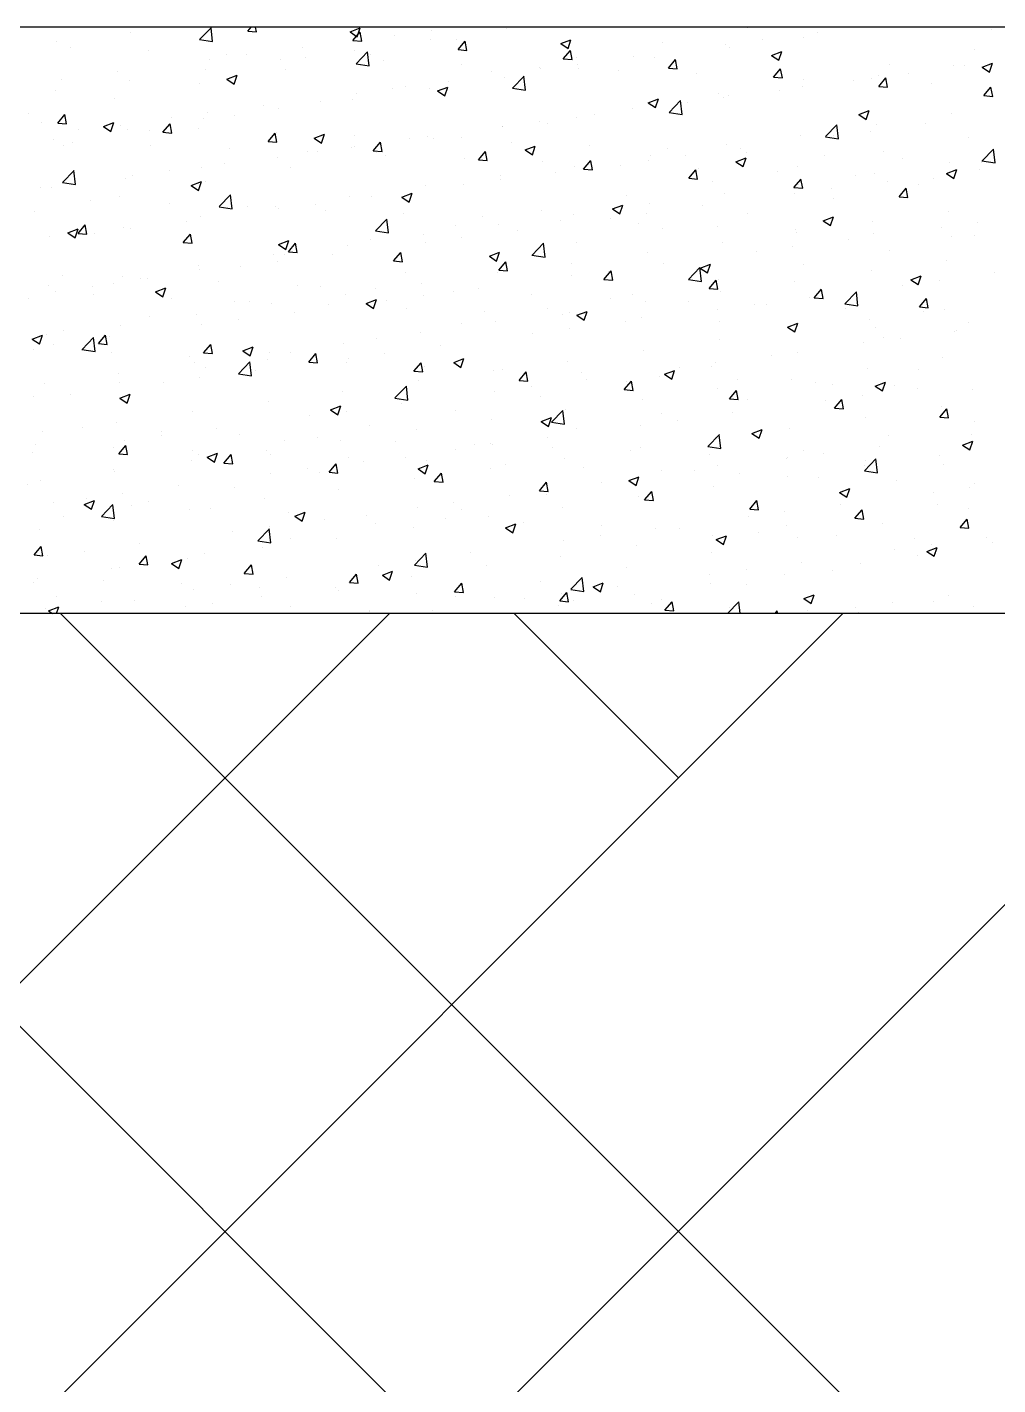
# Model space of a CAD drawing. Header units: millimetres. Extents: x 331487 to 517269, y 198509 to 399936.
# Drawn here: x 397747 to 398409, y 399010 to 399936 of the extents above; entities that cross this region are included whole.
import ezdxf

# ---------------------------------------------------------------- set-up
doc = ezdxf.new("R2010")
doc.units = ezdxf.units.MM
doc.header["$MEASUREMENT"] = 0
doc.linetypes.add('DASHED', pattern=[0.75, 0.5, -0.25])
doc.layers.add('9th_Sunk', color=251, linetype='DASHED', lineweight=5)
doc.layers.add('COLUMN', color=6, linetype='Continuous')

msp = doc.modelspace()

# ---------------------------------------------------------------- linework, layer by layer
at = {"layer": '9th_Sunk', "linetype": 'Continuous'}
for p, q in [((396335.06, 397258.83), (398612.71, 399536.48)), ((396799.1, 398032.23), (398303.35, 399536.48)), ((397263.14, 398805.62), (397993.99, 399536.48)), ((399119.3, 397877.55), (397460.37, 399536.48)), ((398655.26, 398650.95), (397769.73, 399536.48)), ((398191.22, 399424.34), (398079.08, 399536.48))]:
    msp.add_line(p, q, dxfattribs=at)
at = {"layer": 'COLUMN'}
for p, q in [((420345.71, 399936.48), (392220.13, 399936.48)), ((420350.13, 399536.48), (392620.13, 399536.48))]:
    msp.add_line(p, q, dxfattribs=at)
at = {"layer": 'COLUMN', "color": 2, "linetype": 'Continuous'}
for p, q in [((397817.77, 399933.04), (397817.77, 399933.04)), ((397864.6, 399927.99), (397872.39, 399936.11)), ((397873.46, 399926.58), (397872.36, 399936.08)), ((397897.43, 399933.71), (397899.75, 399936.48)), ((397897.43, 399933.71), (397903.41, 399933.19)), ((397903.4, 399933.18), (397902.8, 399936.48)), ((397967.15, 399933.23), (397974.16, 399935.91)), ((397967.16, 399933.23), (397972.13, 399929.87)), ((397969.16, 399927.43), (397973.98, 399933.18)), ((397972.13, 399929.87), (397974.15, 399935.91)), ((397975.13, 399926.9), (397973.97, 399933.17)), ((397997.6, 399930.8), (397997.6, 399930.8)), ((398022.63, 399934.1), (398022.63, 399934.1)), ((398073.63, 399935.23), (398073.63, 399935.23)), ((398238.59, 399936.01), (398238.59, 399936.01)), ((398286.32, 399932.83), (398286.32, 399932.83)), ((398404.6, 399935.21), (398404.6, 399935.21)), ((397767.26, 399926.64), (397767.26, 399926.64)), ((397776.42, 399922.62), (397776.42, 399922.62)), ((397864.57, 399927.96), (397873.46, 399926.58)), ((397934.44, 399922.49), (397934.44, 399922.49)), ((397969.16, 399927.43), (397975.13, 399926.91)), ((397970.35, 399920.69), (397970.35, 399920.69)), ((398022.29, 399928.19), (398022.29, 399928.19)), ((398039.68, 399927.94), (398039.68, 399927.94)), ((398040.88, 399921.16), (398045.7, 399926.9)), ((398040.88, 399921.16), (398046.86, 399920.63)), ((398046.86, 399920.63), (398045.7, 399926.9)), ((398110.87, 399925.22), (398117.87, 399927.91)), ((398110.87, 399925.22), (398115.84, 399921.86)), ((398112.61, 399914.88), (398117.43, 399920.63)), ((398115.84, 399921.86), (398117.87, 399927.9)), ((398118.58, 399914.35), (398117.43, 399920.62)), ((398180.27, 399926), (398180.27, 399926)), ((398223.42, 399924.55), (398223.42, 399924.55)), ((398226.21, 399922.88), (398226.21, 399922.88)), ((398248.45, 399927.85), (398248.45, 399927.85)), ((398276.72, 399929.28), (398276.72, 399929.28)), ((398393.42, 399921.04), (398393.42, 399921.04)), ((397829.8, 399920.37), (397829.8, 399920.37)), ((397871.54, 399914.2), (397871.54, 399914.2)), ((397883.18, 399918.11), (397883.18, 399918.11)), ((397896.57, 399917.5), (397896.57, 399917.5)), ((397919.84, 399914.29), (397919.84, 399914.29)), ((397936.56, 399915.85), (397936.56, 399915.85)), ((397971.29, 399911.41), (397980.19, 399910.03)), ((397971.32, 399911.44), (397979.11, 399919.56)), ((397980.19, 399910.03), (397979.08, 399919.53)), ((397981.36, 399917.93), (397981.36, 399917.93)), ((397989.95, 399913.6), (397989.95, 399913.6)), ((398043.33, 399911.34), (398043.33, 399911.34)), ((398112.61, 399914.88), (398118.58, 399914.36)), ((398121.96, 399915.99), (398121.96, 399915.99)), ((398122.39, 399911.25), (398122.39, 399911.25)), ((398160.26, 399916.24), (398160.26, 399916.24)), ((398174.87, 399915.84), (398174.87, 399915.84)), ((398184.33, 399908.61), (398189.15, 399914.35)), ((398190.31, 399908.08), (398189.15, 399914.35)), ((398254.58, 399917.21), (398261.58, 399919.9)), ((398254.58, 399917.21), (398259.56, 399913.85)), ((398259.55, 399913.85), (398261.58, 399919.9)), ((398398.29, 399909.2), (398405.3, 399911.89)), ((398403.26, 399905.84), (398405.29, 399911.89)), ((397808.38, 399905.89), (397808.38, 399905.89)), ((397868.5, 399907.25), (397868.5, 399907.25)), ((397883.13, 399900.97), (397890.13, 399903.66)), ((397888.1, 399897.62), (397890.13, 399903.66)), ((397923.04, 399907.92), (397923.04, 399907.92)), ((398063.64, 399905.98), (398063.64, 399905.98)), ((398078.05, 399894.89), (398085.84, 399903.01)), ((398086.91, 399893.48), (398085.81, 399902.97)), ((398096.71, 399909.09), (398096.71, 399909.09)), ((398097.35, 399907.96), (398097.35, 399907.96)), ((398122.93, 399908.34), (398122.93, 399908.34)), ((398150.09, 399906.83), (398150.09, 399906.83)), ((398184.33, 399908.61), (398190.31, 399908.08)), ((398203.47, 399904.58), (398203.47, 399904.58)), ((398256.06, 399902.33), (398260.88, 399908.08)), ((398256.06, 399902.33), (398262.04, 399901.81)), ((398256.86, 399902.32), (398256.86, 399902.32)), ((398262.03, 399901.8), (398260.88, 399908.07)), ((398327.44, 399903.49), (398327.44, 399903.49)), ((398335.1, 399911.03), (398335.1, 399911.03)), ((398348.2, 399905), (398348.2, 399905)), ((398378.79, 399910.53), (398378.79, 399910.53)), ((398386.08, 399909.99), (398386.08, 399909.99)), ((398398.29, 399909.2), (398403.27, 399905.85)), ((397766.05, 399893.35), (397766.05, 399893.35)), ((397770.51, 399900.9), (397770.51, 399900.9)), ((397816.56, 399899.75), (397816.56, 399899.75)), ((397864.72, 399897.91), (397864.72, 399897.91)), ((397883.13, 399900.97), (397888.11, 399897.62)), ((397996.32, 399894.66), (397996.32, 399894.66)), ((398005.32, 399895.97), (398005.32, 399895.97)), ((398021.07, 399894.9), (398021.07, 399894.9)), ((398026.85, 399892.96), (398033.85, 399895.65)), ((398026.85, 399892.96), (398031.82, 399889.61)), ((398031.82, 399889.61), (398033.84, 399895.65)), ((398034.2, 399899.64), (398034.2, 399899.64)), ((398072.42, 399901.94), (398072.42, 399901.94)), ((398078.02, 399894.85), (398086.91, 399893.48)), ((398260.02, 399893.39), (398260.02, 399893.39)), ((398275.5, 399895.99), (398275.5, 399895.99)), ((398276.78, 399901.02), (398276.78, 399901.02)), ((398310.24, 399900.07), (398310.24, 399900.07)), ((398323.17, 399901.71), (398323.17, 399901.71)), ((398327.79, 399896.06), (398332.61, 399901.8)), ((398327.79, 399896.06), (398333.76, 399895.53)), ((398333.76, 399895.53), (398332.6, 399901.8)), ((398363.62, 399897.81), (398363.62, 399897.81)), ((398399.51, 399889.78), (398404.33, 399895.53)), ((398405.49, 399889.25), (398404.33, 399895.52)), ((397806.4, 399887.9), (397806.4, 399887.9)), ((397947, 399885.96), (397947, 399885.96)), ((397969.13, 399887.4), (397969.13, 399887.4)), ((397971.29, 399891.36), (397971.29, 399891.36)), ((398170.56, 399884.96), (398177.56, 399887.64)), ((398170.56, 399884.96), (398175.53, 399881.6)), ((398175.53, 399881.6), (398177.56, 399887.64)), ((398184.77, 399878.34), (398192.56, 399886.45)), ((398193.63, 399876.92), (398192.53, 399886.42)), ((398197.11, 399885.11), (398197.11, 399885.11)), ((398218.47, 399891.01), (398218.47, 399891.01)), ((398222.14, 399888.41), (398222.14, 399888.41)), ((398224.99, 399889.59), (398224.99, 399889.59)), ((398399.51, 399889.78), (398405.49, 399889.26)), ((397748.08, 399877.89), (397748.08, 399877.89)), ((397767.85, 399871.04), (397772.67, 399876.78)), ((397773.83, 399870.51), (397772.67, 399876.78)), ((397845.23, 399874.76), (397845.23, 399874.76)), ((397870.26, 399878.06), (397870.26, 399878.06)), ((397888.68, 399875.95), (397888.68, 399875.95)), ((397908.14, 399883.05), (397908.14, 399883.05)), ((397918.62, 399881), (397918.62, 399881)), ((398121.71, 399875.05), (398121.71, 399875.05)), ((398133.95, 399876.8), (398133.95, 399876.8)), ((398160.15, 399881), (398160.15, 399881)), ((398173.65, 399882.55), (398173.65, 399882.55)), ((398184.74, 399878.3), (398193.63, 399876.92)), ((398314.27, 399876.95), (398321.27, 399879.64)), ((398314.27, 399876.95), (398319.25, 399873.59)), ((398319.24, 399873.59), (398321.27, 399879.63)), ((398377.57, 399877.24), (398377.57, 399877.24)), ((397756.94, 399871.52), (397756.94, 399871.52)), ((397767.85, 399871.04), (397773.83, 399870.52)), ((397782.07, 399866.45), (397782.07, 399866.45)), ((397799.11, 399868.72), (397806.11, 399871.41)), ((397799.11, 399868.72), (397804.08, 399865.37)), ((397804.08, 399865.36), (397806.11, 399871.41)), ((397810.33, 399869.27), (397810.33, 399869.27)), ((397815.34, 399866.46), (397815.34, 399866.46)), ((397830.36, 399865.94), (397830.36, 399865.94)), ((397839.58, 399864.76), (397844.4, 399870.51)), ((397845.55, 399864.24), (397844.4, 399870.5)), ((397863.71, 399867.01), (397863.71, 399867.01)), ((397867.28, 399873.96), (397867.28, 399873.96)), ((398071.05, 399868.51), (398071.05, 399868.51)), ((398071.2, 399868.65), (398071.2, 399868.65)), ((398096.08, 399871.81), (398096.08, 399871.81)), ((398101.83, 399870.99), (398101.83, 399870.99)), ((398291.5, 399861.78), (398299.29, 399869.9)), ((398300.36, 399860.37), (398299.25, 399869.87)), ((398321.9, 399865.56), (398321.9, 399865.56)), ((398326.23, 399870.2), (398326.23, 399870.2)), ((398359.77, 399870.55), (398359.77, 399870.55)), ((397764.83, 399860.06), (397764.83, 399860.06)), ((397772.04, 399855.93), (397772.04, 399855.93)), ((397778.03, 399858.09), (397778.03, 399858.09)), ((397831.41, 399855.83), (397831.41, 399855.83)), ((397839.58, 399864.76), (397845.56, 399864.24)), ((397911.3, 399858.49), (397916.13, 399864.23)), ((397911.3, 399858.49), (397917.28, 399857.97)), ((397917.28, 399857.96), (397916.12, 399864.23)), ((397917.09, 399864.75), (397917.09, 399864.75)), ((397942.82, 399860.71), (397949.83, 399863.4)), ((397942.82, 399860.71), (397947.8, 399857.36)), ((397947.79, 399857.36), (397949.82, 399863.4)), ((397970.47, 399862.5), (397970.47, 399862.5)), ((397983.03, 399852.21), (397987.85, 399857.96)), ((397989.01, 399851.69), (397987.85, 399857.95)), ((398007.89, 399860.2), (398007.89, 399860.2)), ((398019.86, 399861.61), (398019.86, 399861.61)), ((398023.85, 399860.24), (398023.85, 399860.24)), ((398043.51, 399860.98), (398043.51, 399860.98)), ((398077.24, 399857.99), (398077.24, 399857.99)), ((398130.62, 399855.73), (398130.62, 399855.73)), ((398223.78, 399856.3), (398223.78, 399856.3)), ((398274.29, 399862.7), (398274.29, 399862.7)), ((398291.47, 399861.75), (398300.36, 399860.37)), ((398296.86, 399862.27), (398296.86, 399862.27)), ((398389.29, 399861.37), (398389.29, 399861.37)), ((397884.79, 399853.58), (397884.79, 399853.58)), ((397917.41, 399847.71), (397917.41, 399847.71)), ((397938.17, 399851.32), (397938.17, 399851.32)), ((397944.98, 399851.92), (397944.98, 399851.92)), ((397967.92, 399854.11), (397967.92, 399854.11)), ((397970.02, 399855.21), (397970.02, 399855.21)), ((397983.03, 399852.21), (397989.01, 399851.69)), ((397985.19, 399850.97), (397985.19, 399850.97)), ((397991.56, 399849.07), (397991.56, 399849.07)), ((398044.94, 399846.81), (398044.94, 399846.81)), ((398054.76, 399845.94), (398059.58, 399851.68)), ((398060.73, 399845.41), (398059.58, 399851.68)), ((398086.54, 399852.7), (398093.54, 399855.39)), ((398086.54, 399852.7), (398091.51, 399849.35)), ((398091.51, 399849.35), (398093.53, 399855.39)), ((398172.43, 399849.26), (398172.43, 399849.26)), ((398184, 399853.48), (398184, 399853.48)), ((398195.84, 399848.97), (398195.84, 399848.97)), ((398230.25, 399844.69), (398237.25, 399847.38)), ((398233.71, 399853.95), (398233.71, 399853.95)), ((398235.22, 399841.34), (398237.25, 399847.38)), ((398237.38, 399851.22), (398237.38, 399851.22)), ((398290.77, 399848.97), (398290.77, 399848.97)), ((398330.97, 399851.36), (398330.97, 399851.36)), ((398344.15, 399846.71), (398344.15, 399846.71)), ((398398.22, 399845.23), (398406.01, 399853.35)), ((398407.08, 399843.82), (398405.98, 399853.32)), ((397771.13, 399830.58), (397778.92, 399838.7)), ((397780, 399829.17), (397778.89, 399838.67)), ((397843.96, 399838.62), (397843.96, 399838.62)), ((397866.06, 399840.67), (397866.06, 399840.67)), ((397881.83, 399843.6), (397881.83, 399843.6)), ((397926.87, 399840.96), (397926.87, 399840.96)), ((398054.76, 399845.94), (398060.73, 399845.42)), ((398098.32, 399844.56), (398098.32, 399844.56)), ((398107.65, 399837.36), (398107.65, 399837.36)), ((398120.5, 399841.76), (398120.5, 399841.76)), ((398126.48, 399839.66), (398131.3, 399845.41)), ((398126.48, 399839.66), (398132.46, 399839.14)), ((398132.46, 399839.13), (398131.3, 399845.4)), ((398151.7, 399842.3), (398151.7, 399842.3)), ((398170.8, 399845.67), (398170.8, 399845.67)), ((398198.21, 399833.39), (398203.03, 399839.13)), ((398204.18, 399832.86), (398203.03, 399839.13)), ((398205.09, 399840.05), (398205.09, 399840.05)), ((398230.25, 399844.69), (398235.22, 399841.34)), ((398258.47, 399837.79), (398258.47, 399837.79)), ((398272.66, 399841.35), (398272.66, 399841.35)), ((398373.96, 399836.69), (398380.96, 399839.37)), ((398376.36, 399843.95), (398376.36, 399843.95)), ((398378.93, 399833.33), (398380.96, 399839.37)), ((398396.62, 399839.42), (398396.62, 399839.42)), ((398397.53, 399844.46), (398397.53, 399844.46)), ((398398.19, 399845.2), (398407.08, 399843.82)), ((397771.1, 399830.55), (397780, 399829.17)), ((397814.13, 399833.17), (397814.13, 399833.17)), ((397818.92, 399835.32), (397818.92, 399835.32)), ((397858.8, 399828.46), (397865.8, 399831.15)), ((397858.8, 399828.46), (397863.78, 399825.1)), ((397863.77, 399825.1), (397865.8, 399831.15)), ((397868.55, 399830.95), (397868.55, 399830.95)), ((398018.64, 399828.32), (398018.64, 399828.32)), ((398044.74, 399829.07), (398044.74, 399829.07)), ((398069.77, 399832.37), (398069.77, 399832.37)), ((398069.99, 399835.36), (398069.99, 399835.36)), ((398198.21, 399833.39), (398204.19, 399832.87)), ((398214.34, 399831.34), (398214.34, 399831.34)), ((398269.93, 399827.11), (398274.76, 399832.86)), ((398273.07, 399829.41), (398273.07, 399829.41)), ((398275.91, 399826.58), (398274.75, 399832.85)), ((398311.85, 399835.53), (398311.85, 399835.53)), ((398325.01, 399836.91), (398325.01, 399836.91)), ((398333.46, 399831.11), (398333.46, 399831.11)), ((398354.94, 399829.41), (398354.94, 399829.41)), ((398365.23, 399833.28), (398365.23, 399833.28)), ((398373.96, 399836.69), (398378.94, 399833.33)), ((397755.77, 399827.01), (397755.77, 399827.01)), ((397763.62, 399826.77), (397763.62, 399826.77)), ((397810.24, 399820.93), (397810.24, 399820.93)), ((397877.86, 399814.03), (397885.65, 399822.15)), ((397886.72, 399812.62), (397885.62, 399822.11)), ((397966.7, 399820.82), (397966.7, 399820.82)), ((397981.58, 399820.76), (397981.58, 399820.76)), ((398002.51, 399820.45), (398009.52, 399823.14)), ((398002.51, 399820.45), (398007.49, 399817.09)), ((398007.49, 399817.09), (398009.51, 399823.14)), ((398156.02, 399821.33), (398156.02, 399821.33)), ((398222.56, 399823.01), (398222.56, 399823.01)), ((398269.93, 399827.11), (398275.91, 399826.59)), ((398270.56, 399822.83), (398270.56, 399822.83)), ((398295.59, 399826.12), (398295.59, 399826.12)), ((398296.62, 399819.4), (398296.62, 399819.4)), ((398341.66, 399820.84), (398346.48, 399826.58)), ((398341.66, 399820.84), (398347.64, 399820.31)), ((398347.64, 399820.31), (398346.48, 399826.58)), ((397751.92, 399810.92), (397751.92, 399810.92)), ((397790.43, 399818.44), (397790.43, 399818.44)), ((397843.81, 399816.18), (397843.81, 399816.18)), ((397877.83, 399814), (397886.72, 399812.62)), ((397897.19, 399813.92), (397897.19, 399813.92)), ((397916.19, 399814.42), (397916.19, 399814.42)), ((397918.68, 399812.48), (397918.68, 399812.48)), ((397943.71, 399815.77), (397943.71, 399815.77)), ((397950.58, 399811.67), (397950.58, 399811.67)), ((398003.96, 399809.41), (398003.96, 399809.41)), ((398097.7, 399811.32), (398097.7, 399811.32)), ((398146.23, 399812.44), (398153.23, 399815.13)), ((398146.23, 399812.44), (398151.2, 399809.09)), ((398151.2, 399809.08), (398153.23, 399815.13)), ((398169.53, 399809.52), (398169.53, 399809.52)), ((398171.22, 399815.97), (398171.22, 399815.97)), ((398207.4, 399814.51), (398207.4, 399814.51)), ((398238.3, 399809.39), (398238.3, 399809.39)), ((398375.14, 399810.66), (398375.14, 399810.66)), ((397781.73, 399795.82), (397786.55, 399801.57)), ((397787.7, 399795.29), (397786.55, 399801.56)), ((397855.52, 399804.16), (397855.52, 399804.16)), ((397864.85, 399807.38), (397864.85, 399807.38)), ((397984.58, 399797.48), (397992.37, 399805.59)), ((397993.44, 399796.06), (397992.34, 399805.56)), ((398039.38, 399801.31), (398039.38, 399801.31)), ((398057.34, 399807.16), (398057.34, 399807.16)), ((398068.77, 399802.07), (398068.77, 399802.07)), ((398110.72, 399804.9), (398110.72, 399804.9)), ((398119.28, 399808.47), (398119.28, 399808.47)), ((398144.49, 399806.23), (398144.49, 399806.23)), ((398164.11, 399802.65), (398164.11, 399802.65)), ((398217.49, 399800.39), (398217.49, 399800.39)), ((398289.94, 399804.43), (398296.94, 399807.12)), ((398289.94, 399804.43), (398294.91, 399801.08)), ((398294.91, 399801.08), (398296.94, 399807.12)), ((398323.8, 399803.62), (398323.8, 399803.62)), ((398395.35, 399803.28), (398395.35, 399803.28)), ((397762.4, 399793.48), (397762.4, 399793.48)), ((397774.78, 399796.21), (397781.78, 399798.89)), ((397774.78, 399796.21), (397779.75, 399792.85)), ((397779.75, 399792.85), (397781.78, 399798.89)), ((397781.73, 399795.82), (397787.71, 399795.3)), ((397792.61, 399795.88), (397792.61, 399795.88)), ((397812.91, 399799.88), (397812.91, 399799.88)), ((397817.65, 399799.18), (397817.65, 399799.18)), ((397853.45, 399789.54), (397858.27, 399795.29)), ((397859.43, 399789.02), (397858.27, 399795.28)), ((397918.49, 399788.2), (397925.49, 399790.88)), ((397923.46, 399784.84), (397925.49, 399790.88)), ((397981.06, 399791.3), (397981.06, 399791.3)), ((397984.55, 399797.44), (397993.44, 399796.06)), ((398017.43, 399795.03), (398017.43, 399795.03)), ((398043.47, 399792.93), (398043.47, 399792.93)), ((398081.34, 399797.91), (398081.34, 399797.91)), ((398179.98, 399799.37), (398179.98, 399799.37)), ((398270.87, 399798.14), (398270.87, 399798.14)), ((398271.86, 399796.12), (398271.86, 399796.12)), ((398307.16, 399791.67), (398307.16, 399791.67)), ((398324.25, 399795.88), (398324.25, 399795.88)), ((398370.31, 399799.98), (398370.31, 399799.98)), ((398377.64, 399793.62), (398377.64, 399793.62)), ((398393.13, 399794.41), (398393.13, 399794.41)), ((397853.45, 399789.54), (397859.43, 399789.02)), ((397918.49, 399788.2), (397923.47, 399784.84)), ((397925.18, 399783.27), (397930, 399789.01)), ((397925.18, 399783.27), (397931.16, 399782.75)), ((397931.15, 399782.74), (397930, 399789.01)), ((397965.49, 399787.53), (397965.49, 399787.53)), ((397996.91, 399776.99), (398001.73, 399782.74)), ((398002.88, 399776.47), (398001.72, 399782.73)), ((398018.43, 399789.63), (398018.43, 399789.63)), ((398062.2, 399780.19), (398069.21, 399782.88)), ((398067.18, 399776.83), (398069.2, 399782.87)), ((398091.31, 399780.92), (398099.1, 399789.04)), ((398100.17, 399779.51), (398099.06, 399789.01)), ((398121.66, 399789.36), (398121.66, 399789.36)), ((398170, 399782.68), (398170, 399782.68)), ((398221.35, 399789.72), (398221.35, 399789.72)), ((398244.25, 399783.38), (398244.25, 399783.38)), ((398269.28, 399786.68), (398269.28, 399786.68)), ((398334.81, 399784.4), (398334.81, 399784.4)), ((397863.63, 399774.09), (397863.63, 399774.09)), ((397892.37, 399773.04), (397892.37, 399773.04)), ((397914.98, 399781.13), (397914.98, 399781.13)), ((397917.4, 399776.33), (397917.4, 399776.33)), ((397922.74, 399781.29), (397922.74, 399781.29)), ((397955.28, 399781.32), (397955.28, 399781.32)), ((397996.91, 399776.99), (398002.88, 399776.47)), ((398062.2, 399780.19), (398067.18, 399776.83)), ((398063.34, 399779.35), (398063.34, 399779.35)), ((398068.63, 399770.72), (398073.45, 399776.46)), ((398074.61, 399770.19), (398073.45, 399776.46)), ((398091.27, 399780.89), (398100.17, 399779.51)), ((398118.06, 399775.18), (398118.06, 399775.18)), ((398181.09, 399775.07), (398181.09, 399775.07)), ((398198.03, 399764.37), (398205.82, 399772.49)), ((398206.89, 399762.96), (398205.79, 399772.46)), ((398205.92, 399772.18), (398212.92, 399774.87)), ((398210.89, 399768.82), (398212.92, 399774.87)), ((398276.49, 399774.39), (398276.49, 399774.39)), ((398373.92, 399777.37), (398373.92, 399777.37)), ((397770.96, 399767.34), (397770.96, 399767.34)), ((397811.69, 399766.59), (397811.69, 399766.59)), ((397824.34, 399765.08), (397824.34, 399765.08)), ((397829.22, 399764.72), (397829.22, 399764.72)), ((397864.43, 399771.28), (397864.43, 399771.28)), ((398005.02, 399769.34), (398005.02, 399769.34)), ((398067.55, 399768.78), (398067.55, 399768.78)), ((398068.63, 399770.72), (398074.61, 399770.2)), ((398118.19, 399766.79), (398118.19, 399766.79)), ((398140.36, 399764.44), (398145.18, 399770.19)), ((398140.36, 399764.44), (398146.34, 399763.92)), ((398143.22, 399770.08), (398143.22, 399770.08)), ((398146.33, 399763.92), (398145.18, 399770.18)), ((398198, 399764.34), (398206.89, 399762.96)), ((398205.92, 399772.18), (398210.89, 399768.82)), ((398212.08, 399758.17), (398216.9, 399763.91)), ((398218.06, 399757.64), (398216.9, 399763.91)), ((398218.17, 399764.38), (398218.17, 399764.38)), ((398322.58, 399770.33), (398322.58, 399770.33)), ((398349.63, 399764.17), (398356.63, 399766.86)), ((398349.63, 399764.17), (398354.61, 399760.82)), ((398354.6, 399760.81), (398356.63, 399766.86)), ((398369.04, 399763.84), (398369.04, 399763.84)), ((398406.91, 399768.82), (398406.91, 399768.82)), ((397761.18, 399760.19), (397761.18, 399760.19)), ((397766.31, 399756.44), (397766.31, 399756.44)), ((397791.34, 399759.74), (397791.34, 399759.74)), ((397792.04, 399753.9), (397792.04, 399753.9)), ((397806.11, 399761.27), (397806.11, 399761.27)), ((397834.47, 399755.94), (397841.47, 399758.63)), ((397834.47, 399755.94), (397839.44, 399752.59)), ((397839.44, 399752.59), (397841.47, 399758.63)), ((397877.72, 399762.82), (397877.72, 399762.82)), ((397931.1, 399760.57), (397931.1, 399760.57)), ((397946.71, 399759.33), (397946.71, 399759.33)), ((397964.27, 399754.24), (397964.27, 399754.24)), ((397984.49, 399758.31), (397984.49, 399758.31)), ((398016.21, 399761.74), (398016.21, 399761.74)), ((398037.87, 399756.06), (398037.87, 399756.06)), ((398055.03, 399758.47), (398055.03, 399758.47)), ((398091.25, 399753.8), (398091.25, 399753.8)), ((398159.85, 399754.37), (398159.85, 399754.37)), ((398212.08, 399758.17), (398218.06, 399757.65)), ((398220.13, 399756.43), (398220.13, 399756.43)), ((398270.64, 399762.83), (398270.64, 399762.83)), ((398283.81, 399751.89), (398288.63, 399757.64)), ((398289.78, 399751.37), (398288.63, 399757.63)), ((398304.75, 399747.82), (398312.54, 399755.94)), ((398313.62, 399746.41), (398312.51, 399755.91)), ((398344.01, 399760.54), (398344.01, 399760.54)), ((397747.79, 399751.26), (397747.79, 399751.26)), ((397845.42, 399751.65), (397845.42, 399751.65)), ((397888.39, 399749.32), (397888.39, 399749.32)), ((397898.81, 399749.39), (397898.81, 399749.39)), ((397913.76, 399747.84), (397913.76, 399747.84)), ((397952.19, 399747.14), (397952.19, 399747.14)), ((397978.18, 399747.93), (397985.18, 399750.62)), ((397978.18, 399747.93), (397983.16, 399744.58)), ((397983.15, 399744.58), (397985.18, 399750.62)), ((397992.13, 399750.19), (397992.13, 399750.19)), ((398005.57, 399744.88), (398005.57, 399744.88)), ((398017.16, 399753.49), (398017.16, 399753.49)), ((398144.63, 399751.55), (398144.63, 399751.55)), ((398168.79, 399749.39), (398168.79, 399749.39)), ((398198.01, 399749.29), (398198.01, 399749.29)), ((398242.98, 399747.24), (398242.98, 399747.24)), ((398251.4, 399747.04), (398251.4, 399747.04)), ((398280.85, 399752.22), (398280.85, 399752.22)), ((398283.81, 399751.89), (398289.79, 399751.37)), ((398304.72, 399747.79), (398313.62, 399746.41)), ((398304.78, 399744.78), (398304.78, 399744.78)), ((398355.54, 399745.62), (398360.36, 399751.36)), ((398355.54, 399745.62), (398361.51, 399745.1)), ((398361.51, 399745.09), (398360.35, 399751.36)), ((397830.07, 399739.31), (397830.07, 399739.31)), ((397862.42, 399740.8), (397862.42, 399740.8)), ((397891.1, 399736.89), (397891.1, 399736.89)), ((397928.97, 399741.88), (397928.97, 399741.88)), ((398058.95, 399742.63), (398058.95, 399742.63)), ((398066.34, 399735.49), (398066.34, 399735.49)), ((398101.53, 399744.36), (398101.53, 399744.36)), ((398112.34, 399740.37), (398112.34, 399740.37)), ((398116.85, 399741.89), (398116.85, 399741.89)), ((398121.9, 399739.93), (398128.9, 399742.61)), ((398121.9, 399739.93), (398126.87, 399736.57)), ((398126.87, 399736.57), (398128.89, 399742.61)), ((398154.79, 399735.63), (398154.79, 399735.63)), ((398165.72, 399738.11), (398165.72, 399738.11)), ((398217.94, 399743.94), (398217.94, 399743.94)), ((398219.1, 399735.86), (398219.1, 399735.86)), ((398321.36, 399737.04), (398321.36, 399737.04)), ((398358.16, 399742.53), (398358.16, 399742.53)), ((398372.71, 399744.08), (398372.71, 399744.08)), ((397750.45, 399723.69), (397757.45, 399726.38)), ((397755.42, 399720.33), (397757.45, 399726.38)), ((397759.97, 399726.9), (397759.97, 399726.9)), ((397771.75, 399729.3), (397771.75, 399729.3)), ((397795.6, 399720.6), (397800.42, 399726.35)), ((397801.58, 399720.07), (397800.42, 399726.34)), ((397810.48, 399733.3), (397810.48, 399733.3)), ((397866.06, 399733.6), (397866.06, 399733.6)), ((398014.99, 399728.45), (398014.99, 399728.45)), ((398043.21, 399734.35), (398043.21, 399734.35)), ((398091.88, 399727.35), (398091.88, 399727.35)), ((398116.91, 399730.64), (398116.91, 399730.64)), ((398265.61, 399731.92), (398272.61, 399734.61)), ((398265.61, 399731.92), (398270.58, 399728.56)), ((398269.43, 399729.55), (398269.43, 399729.55)), ((398270.58, 399728.56), (398272.61, 399734.6)), ((398272.48, 399733.6), (398272.48, 399733.6)), ((398325.86, 399731.35), (398325.86, 399731.35)), ((398379.25, 399729.09), (398379.25, 399729.09)), ((398380.61, 399729.38), (398380.61, 399729.38)), ((398389, 399734.74), (398389, 399734.74)), ((397750.45, 399723.69), (397755.42, 399720.34)), ((397765.03, 399720.29), (397765.03, 399720.29)), ((397784.39, 399716.62), (397792.18, 399724.73)), ((397793.25, 399715.2), (397792.15, 399724.7)), ((397795.6, 399720.6), (397801.58, 399720.08)), ((397802.91, 399725.28), (397802.91, 399725.28)), ((397867.33, 399714.33), (397872.15, 399720.07)), ((397873.3, 399713.8), (397872.15, 399720.07)), ((397894.16, 399715.68), (397901.16, 399718.37)), ((397899.13, 399712.33), (397901.16, 399718.37)), ((397963.05, 399720.95), (397963.05, 399720.95)), ((397984.9, 399724.34), (397984.9, 399724.34)), ((398028.73, 399719.03), (398028.73, 399719.03)), ((398218.91, 399723.14), (398218.91, 399723.14)), ((398317.7, 399721.1), (398317.7, 399721.1)), ((398330.68, 399724.73), (398330.68, 399724.73)), ((398342.73, 399724.39), (398342.73, 399724.39)), ((397751.06, 399716.5), (397751.06, 399716.5)), ((397784.36, 399716.58), (397793.25, 399715.2)), ((397804.44, 399714.25), (397804.44, 399714.25)), ((397857.83, 399711.99), (397857.83, 399711.99)), ((397861.2, 399707.51), (397861.2, 399707.51)), ((397867.33, 399714.33), (397873.31, 399713.8)), ((397891.12, 399700.06), (397898.9, 399708.18)), ((397894.16, 399715.68), (397899.13, 399712.33)), ((397899.98, 399698.65), (397898.87, 399708.15)), ((397911.21, 399709.74), (397911.21, 399709.74)), ((397912.54, 399714.55), (397912.54, 399714.55)), ((397926.58, 399714.33), (397926.58, 399714.33)), ((397939.05, 399708.05), (397943.88, 399713.8)), ((397939.06, 399708.05), (397945.03, 399707.53)), ((397945.03, 399707.52), (397943.87, 399713.79)), ((397965.82, 399710.75), (397965.82, 399710.75)), ((397990.85, 399714.05), (397990.85, 399714.05)), ((398010.78, 399701.78), (398015.6, 399707.52)), ((398016.76, 399701.25), (398015.6, 399707.51)), ((398037.87, 399707.67), (398044.88, 399710.36)), ((398037.87, 399707.67), (398042.85, 399704.32)), ((398042.84, 399704.32), (398044.87, 399710.36)), ((398115.63, 399708.6), (398115.63, 399708.6)), ((398167.57, 399716.1), (398167.57, 399716.1)), ((398216.67, 399707.8), (398216.67, 399707.8)), ((398254.54, 399712.78), (398254.54, 399712.78)), ((398272.36, 399714.72), (398272.36, 399714.72)), ((398371.49, 399710.79), (398371.49, 399710.79)), ((397809.26, 399700.01), (397809.26, 399700.01)), ((397868.26, 399704.32), (397868.26, 399704.32)), ((397891.08, 399700.03), (397899.98, 399698.65)), ((397902.66, 399702.44), (397902.66, 399702.44)), ((397964.59, 399707.48), (397964.59, 399707.48)), ((398010.78, 399701.78), (398016.76, 399701.25)), ((398017.97, 399705.23), (398017.97, 399705.23)), ((398065.12, 399702.2), (398065.12, 399702.2)), ((398071.36, 399702.97), (398071.36, 399702.97)), ((398082.51, 399695.5), (398087.33, 399701.25)), ((398088.48, 399694.97), (398087.33, 399701.24)), ((398124.74, 399700.72), (398124.74, 399700.72)), ((398178.12, 399698.46), (398178.12, 399698.46)), ((398181.59, 399699.66), (398188.59, 399702.35)), ((398181.59, 399699.66), (398186.56, 399696.31)), ((398186.56, 399696.31), (398188.58, 399702.35)), ((398191.64, 399704.5), (398191.64, 399704.5)), ((398214.04, 399704.71), (398214.04, 399704.71)), ((398320.15, 399703.75), (398320.15, 399703.75)), ((398354.64, 399702.78), (398354.64, 399702.78)), ((397758.75, 399693.61), (397758.75, 399693.61)), ((397809.94, 399694.31), (397809.94, 399694.31)), ((397839.76, 399694.15), (397839.76, 399694.15)), ((397864.79, 399697.45), (397864.79, 399697.45)), ((397997.84, 399683.51), (398005.63, 399691.63)), ((398006.7, 399682.1), (398005.6, 399691.6)), ((398013.78, 399695.16), (398013.78, 399695.16)), ((398082.51, 399695.5), (398088.48, 399694.98)), ((398090.61, 399691.2), (398090.61, 399691.2)), ((398128.48, 399696.19), (398128.48, 399696.19)), ((398154.23, 399689.22), (398159.05, 399694.97)), ((398154.23, 399689.22), (398160.21, 399688.7)), ((398155.72, 399694.7), (398155.72, 399694.7)), ((398160.21, 399688.7), (398159.05, 399694.96)), ((398217.7, 399689.85), (398217.7, 399689.85)), ((398231.5, 399696.21), (398231.5, 399696.21)), ((398268.21, 399696.26), (398268.21, 399696.26)), ((398284.88, 399693.95), (398284.88, 399693.95)), ((398296.32, 399692.77), (398296.32, 399692.77)), ((398325.3, 399691.66), (398332.3, 399694.34)), ((398325.3, 399691.66), (398330.27, 399688.3)), ((398330.27, 399688.3), (398332.3, 399694.34)), ((398338.27, 399691.69), (398338.27, 399691.69)), ((398354.3, 399689.94), (398354.3, 399689.94)), ((398391.65, 399689.44), (398391.65, 399689.44)), ((397751.62, 399684.3), (397751.62, 399684.3)), ((397776.6, 399685.84), (397776.6, 399685.84)), ((397810.14, 399683.43), (397817.14, 399686.12)), ((397810.14, 399683.43), (397815.11, 399680.07)), ((397815.11, 399680.07), (397817.14, 399686.12)), ((397911.33, 399681.26), (397911.33, 399681.26)), ((397961.84, 399687.66), (397961.84, 399687.66)), ((397997.81, 399683.48), (398006.7, 399682.1)), ((398065.57, 399687.91), (398065.57, 399687.91)), ((398097.4, 399684.69), (398097.4, 399684.69)), ((398166.35, 399682.81), (398166.35, 399682.81)), ((398225.96, 399682.95), (398230.78, 399688.69)), ((398225.96, 399682.95), (398231.94, 399682.43)), ((398231.93, 399682.42), (398230.78, 399688.69)), ((398238, 399682.76), (398238, 399682.76)), ((398291.39, 399681.66), (398291.39, 399681.66)), ((398297.68, 399676.67), (398302.51, 399682.42)), ((398303.66, 399676.15), (398302.5, 399682.41)), ((398316.43, 399684.95), (398316.43, 399684.95)), ((397859.98, 399674.22), (397859.98, 399674.22)), ((397939.51, 399671.31), (397939.51, 399671.31)), ((397953.85, 399675.42), (397960.85, 399678.11)), ((397953.85, 399675.42), (397958.83, 399672.06)), ((397958.82, 399672.06), (397960.85, 399678.11)), ((397964.55, 399674.6), (397964.55, 399674.6)), ((398002.42, 399679.59), (398002.42, 399679.59)), ((398039.09, 399674.68), (398039.09, 399674.68)), ((398104.56, 399666.96), (398112.35, 399675.08)), ((398113.43, 399665.55), (398112.32, 399675.05)), ((398114.42, 399675.32), (398114.42, 399675.32)), ((398179.68, 399672.75), (398179.68, 399672.75)), ((398228.24, 399673.34), (398228.24, 399673.34)), ((398297.69, 399676.67), (398303.66, 399676.15)), ((398318.93, 399670.46), (398318.93, 399670.46)), ((398369.41, 399670.4), (398374.23, 399676.14)), ((398370.28, 399677.5), (398370.28, 399677.5)), ((398375.39, 399669.87), (398374.23, 399676.14)), ((397784.97, 399663.15), (397784.97, 399663.15)), ((397808.05, 399666.72), (397808.05, 399666.72)), ((397876.36, 399662.99), (397876.36, 399662.99)), ((397980.77, 399664.67), (397980.77, 399664.67)), ((398012.56, 399661.87), (398012.56, 399661.87)), ((398063.91, 399668.91), (398063.91, 399668.91)), ((398097.56, 399667.41), (398104.57, 399670.1)), ((398097.56, 399667.41), (398102.54, 399664.06)), ((398102.53, 399664.05), (398104.56, 399670.1)), ((398104.53, 399666.93), (398113.43, 399665.55)), ((398121.37, 399662.74), (398121.37, 399662.74)), ((398165.33, 399665.06), (398165.33, 399665.06)), ((398190.36, 399668.36), (398190.36, 399668.36)), ((398241.28, 399659.4), (398248.28, 399662.09)), ((398246.25, 399656.05), (398248.28, 399662.09)), ((398266.99, 399662.97), (398266.99, 399662.97)), ((398369.41, 399670.4), (398375.39, 399669.88)), ((398392.83, 399667.78), (398392.83, 399667.78)), ((397752.67, 399651.97), (397752.67, 399651.97)), ((397757.54, 399660.32), (397757.54, 399660.32)), ((397813.45, 399654.71), (397813.45, 399654.71)), ((397838.35, 399660.89), (397838.35, 399660.89)), ((397838.48, 399658.01), (397838.48, 399658.01)), ((397891.73, 399658.64), (397891.73, 399658.64)), ((397922.45, 399654.66), (397922.45, 399654.66)), ((397945.12, 399656.38), (397945.12, 399656.38)), ((397960.62, 399654.37), (397960.62, 399654.37)), ((397998.5, 399654.13), (397998.5, 399654.13)), ((398063.05, 399652.72), (398063.05, 399652.72)), ((398102.17, 399656.75), (398102.17, 399656.75)), ((398211.29, 399650.41), (398219.08, 399658.53)), ((398216.48, 399656.56), (398216.48, 399656.56)), ((398220.15, 399649), (398219.05, 399658.49)), ((398241.28, 399659.4), (398246.25, 399656.05)), ((398334.51, 399657.77), (398334.51, 399657.77)), ((398384.99, 399651.39), (398391.99, 399654.08)), ((398389.96, 399648.04), (398391.99, 399654.08)), ((398391.15, 399658.81), (398391.15, 399658.81)), ((397750.29, 399646.4), (397750.29, 399646.4)), ((397806.06, 399649.72), (397806.06, 399649.72)), ((397809.48, 399645.38), (397814.3, 399651.13)), ((397809.48, 399645.38), (397815.46, 399644.86)), ((397815.45, 399644.85), (397814.3, 399651.12)), ((397859.44, 399647.46), (397859.44, 399647.46)), ((397864.13, 399644.65), (397864.13, 399644.65)), ((397869.83, 399643.17), (397876.83, 399645.85)), ((397869.83, 399643.17), (397874.8, 399639.81)), ((397874.8, 399639.81), (397876.83, 399645.85)), ((397881.2, 399639.11), (397886.02, 399644.85)), ((397887.18, 399638.58), (397886.02, 399644.85)), ((397910.11, 399647.97), (397910.11, 399647.97)), ((397912.82, 399645.21), (397912.82, 399645.21)), ((397966.2, 399642.95), (397966.2, 399642.95)), ((398004.73, 399642.71), (398004.73, 399642.71)), ((398039.27, 399648.46), (398039.27, 399648.46)), ((398051.88, 399651.87), (398051.88, 399651.87)), ((398064.3, 399651.76), (398064.3, 399651.76)), ((398105.26, 399649.62), (398105.26, 399649.62)), ((398158.65, 399647.36), (398158.65, 399647.36)), ((398165.14, 399649.52), (398165.14, 399649.52)), ((398211.26, 399650.38), (398220.15, 399649)), ((398212.03, 399645.11), (398212.03, 399645.11)), ((398265.41, 399642.85), (398265.41, 399642.85)), ((398276.19, 399647.76), (398276.19, 399647.76)), ((398290.12, 399645.51), (398290.12, 399645.51)), ((398327.99, 399650.5), (398327.99, 399650.5)), ((398369.06, 399644.22), (398369.06, 399644.22)), ((398384.99, 399651.39), (398389.96, 399648.04)), ((397805.81, 399634.64), (397805.81, 399634.64)), ((397806.83, 399633.43), (397806.83, 399633.43)), ((397858.77, 399640.93), (397858.77, 399640.93)), ((397881.2, 399639.11), (397887.18, 399638.58)), ((397938.24, 399635.16), (397938.24, 399635.16)), ((397952.93, 399632.83), (397957.75, 399638.58)), ((397958.91, 399632.3), (397957.75, 399638.57)), ((397976.11, 399640.15), (397976.11, 399640.15)), ((398013.54, 399635.16), (398020.54, 399637.85)), ((398013.54, 399635.16), (398018.52, 399631.8)), ((398018.51, 399631.8), (398020.54, 399637.84)), ((398019.58, 399640.7), (398019.58, 399640.7)), ((398062.69, 399635.62), (398062.69, 399635.62)), ((398072.97, 399638.44), (398072.97, 399638.44)), ((398113.2, 399642.03), (398113.2, 399642.03)), ((398126.35, 399636.18), (398126.35, 399636.18)), ((398179.73, 399633.93), (398179.73, 399633.93)), ((398201.93, 399633.9), (398201.93, 399633.9)), ((398217.88, 399637.75), (398217.88, 399637.75)), ((398265.08, 399642.22), (398265.08, 399642.22)), ((398317.72, 399637.17), (398317.72, 399637.17)), ((398317.98, 399633.82), (398326.87, 399632.44)), ((398318.01, 399633.86), (398325.8, 399641.97)), ((398318.79, 399640.59), (398318.79, 399640.59)), ((398326.87, 399632.44), (398325.77, 399641.94)), ((398372.18, 399638.34), (398372.18, 399638.34)), ((397747.49, 399624.63), (397747.49, 399624.63)), ((397756.32, 399627.03), (397756.32, 399627.03)), ((397913.2, 399631.87), (397913.2, 399631.87)), ((397946.41, 399632.7), (397946.41, 399632.7)), ((397952.93, 399632.83), (397958.91, 399632.31)), ((398011.35, 399628.58), (398011.35, 399628.58)), ((398024.66, 399626.56), (398029.48, 399632.3)), ((398024.66, 399626.56), (398030.63, 399626.03)), ((398030.63, 399626.03), (398029.47, 399632.3)), ((398096.38, 399620.28), (398101.2, 399626.03)), ((398102.36, 399619.75), (398101.2, 399626.02)), ((398139.02, 399625.62), (398139.02, 399625.62)), ((398157.25, 399627.15), (398164.26, 399629.84)), ((398157.25, 399627.15), (398162.23, 399623.79)), ((398159.56, 399627.74), (398159.56, 399627.74)), ((398162.23, 399623.79), (398164.25, 399629.84)), ((398164.06, 399628.92), (398164.06, 399628.92)), ((398233.11, 399631.67), (398233.11, 399631.67)), ((398265.78, 399629.68), (398265.78, 399629.68)), ((398286.5, 399629.42), (398286.5, 399629.42)), ((398339.88, 399627.16), (398339.88, 399627.16)), ((398393.26, 399624.91), (398393.26, 399624.91)), ((397787.14, 399615.27), (397787.14, 399615.27)), ((397812.18, 399618.57), (397812.18, 399618.57)), ((397850.05, 399623.55), (397850.05, 399623.55)), ((397888.09, 399622.69), (397888.09, 399622.69)), ((397959.41, 399621.09), (397959.41, 399621.09)), ((398075.87, 399617.31), (398075.87, 399617.31)), ((398096.38, 399620.28), (398102.36, 399619.76)), ((398101.24, 399617.73), (398101.24, 399617.73)), ((398163.92, 399616.23), (398163.92, 399616.23)), ((398168.11, 399614.01), (398172.93, 399619.75)), ((398174.08, 399613.48), (398172.93, 399619.75)), ((398215.27, 399623.28), (398215.27, 399623.28)), ((398300.97, 399619.14), (398307.97, 399621.83)), ((398300.97, 399619.14), (398305.94, 399615.79)), ((398305.94, 399615.78), (398307.97, 399621.83)), ((398364.84, 399619.37), (398364.84, 399619.37)), ((398389.87, 399622.67), (398389.87, 399622.67)), ((397765.08, 399612.32), (397765.08, 399612.32)), ((397785.81, 399610.91), (397792.81, 399613.6)), ((397785.81, 399610.91), (397790.78, 399607.56)), ((397790.78, 399607.56), (397792.81, 399613.6)), ((397797.65, 399602.65), (397805.44, 399610.77)), ((397806.51, 399601.24), (397805.41, 399610.74)), ((397818.46, 399610.06), (397818.46, 399610.06)), ((397829.77, 399612.68), (397829.77, 399612.68)), ((397857.55, 399607.64), (397857.55, 399607.64)), ((397871.84, 399607.81), (397871.84, 399607.81)), ((397908.9, 399614.68), (397908.9, 399614.68)), ((398012.96, 399609.02), (398012.96, 399609.02)), ((398037.99, 399612.32), (398037.99, 399612.32)), ((398042.92, 399607.72), (398042.92, 399607.72)), ((398111.98, 399608.74), (398111.98, 399608.74)), ((398168.11, 399614.01), (398174.09, 399613.48)), ((398239.83, 399607.73), (398244.65, 399613.48)), ((398239.83, 399607.73), (398245.81, 399607.21)), ((398245.81, 399607.2), (398244.65, 399613.47)), ((398263.81, 399606.07), (398263.81, 399606.07)), ((398301.68, 399611.06), (398301.68, 399611.06)), ((398311.56, 399601.46), (398316.38, 399607.2)), ((398317.54, 399600.93), (398316.38, 399607.19)), ((398367.84, 399610.93), (398367.84, 399610.93)), ((398388.7, 399608.12), (398388.7, 399608.12)), ((397771.45, 399602.67), (397771.45, 399602.67)), ((397797.62, 399602.62), (397806.51, 399601.24)), ((397805.61, 399600.14), (397805.61, 399600.14)), ((397925.22, 399605.55), (397925.22, 399605.55)), ((397929.52, 399602.9), (397936.52, 399605.59)), ((397929.52, 399602.9), (397934.49, 399599.55)), ((397934.49, 399599.55), (397936.52, 399605.59)), ((397949.8, 399600.71), (397949.8, 399600.71)), ((397978.6, 399603.3), (397978.6, 399603.3)), ((397984.6, 399597.71), (397984.6, 399597.71)), ((398031.99, 399601.04), (398031.99, 399601.04)), ((398061.47, 399602.33), (398061.47, 399602.33)), ((398073.23, 399594.9), (398080.23, 399597.58)), ((398078.2, 399591.54), (398080.23, 399597.58)), ((398085.37, 399598.79), (398085.37, 399598.79)), ((398138.75, 399596.53), (398138.75, 399596.53)), ((398238.78, 399602.77), (398238.78, 399602.77)), ((398264.56, 399596.39), (398264.56, 399596.39)), ((398311.56, 399601.46), (398317.54, 399600.93)), ((398316.5, 399603.89), (398316.5, 399603.89)), ((398330.38, 399598.1), (398330.38, 399598.1)), ((398383.29, 399595.18), (398388.11, 399600.93)), ((398389.26, 399594.65), (398388.1, 399600.92)), ((397755.1, 399593.74), (397755.1, 399593.74)), ((397886.9, 399592.43), (397886.9, 399592.43)), ((397904.37, 399586.1), (397912.16, 399594.22)), ((397911.93, 399595.72), (397911.93, 399595.72)), ((397913.24, 399584.69), (397912.13, 399594.19)), ((397926.28, 399587.7), (397926.28, 399587.7)), ((397958.19, 399587.8), (397958.19, 399587.8)), ((398010.13, 399595.29), (398010.13, 399595.29)), ((398073.23, 399594.9), (398078.21, 399591.54)), ((398137.75, 399589.47), (398137.75, 399589.47)), ((398175.62, 399594.46), (398175.62, 399594.46)), ((398192.13, 399594.27), (398192.13, 399594.27)), ((398214.05, 399589.99), (398214.05, 399589.99)), ((398216.95, 399586.89), (398223.95, 399589.58)), ((398221.92, 399583.53), (398223.94, 399589.57)), ((398245.52, 399592.02), (398245.52, 399592.02)), ((398272.07, 399588.09), (398272.07, 399588.09)), ((398298.9, 399589.76), (398298.9, 399589.76)), ((398352.28, 399587.51), (398352.28, 399587.51)), ((398383.29, 399595.18), (398389.26, 399594.66)), ((398401.44, 399588.21), (398401.44, 399588.21)), ((397751.63, 399576.44), (397756.45, 399582.18)), ((397757.6, 399575.91), (397756.45, 399582.18)), ((397785.87, 399579.13), (397785.87, 399579.13)), ((397823.74, 399584.11), (397823.74, 399584.11)), ((397904.34, 399586.07), (397913.24, 399584.69)), ((397907.68, 399581.39), (397907.68, 399581.39)), ((398049.56, 399577.86), (398049.56, 399577.86)), ((398112.72, 399586.18), (398112.72, 399586.18)), ((398162.71, 399582.94), (398162.71, 399582.94)), ((398213.75, 399578.08), (398213.75, 399578.08)), ((398216.95, 399586.89), (398221.92, 399583.53)), ((398338.53, 399579.93), (398338.53, 399579.93)), ((398360.66, 399578.88), (398367.66, 399581.57)), ((398360.66, 399578.88), (398365.63, 399575.52)), ((398363.57, 399583.23), (398363.57, 399583.23)), ((398365.63, 399575.52), (398367.66, 399581.57)), ((398405.66, 399585.25), (398405.66, 399585.25)), ((397751.63, 399576.44), (397757.6, 399575.91)), ((397760.84, 399575.83), (397760.84, 399575.83)), ((397823.35, 399570.16), (397828.17, 399575.91)), ((397823.35, 399570.16), (397829.33, 399569.64)), ((397829.33, 399569.63), (397828.17, 399575.9)), ((397845.5, 399570.65), (397852.5, 399573.34)), ((397845.5, 399570.65), (397850.47, 399567.3)), ((397850.47, 399567.3), (397852.5, 399573.34)), ((397856.34, 399574.35), (397856.34, 399574.35)), ((397867.96, 399577.69), (397867.96, 399577.69)), ((397895.08, 399563.89), (397899.9, 399569.63)), ((397901.05, 399563.36), (397899.9, 399569.63)), ((397986.65, 399569.58), (397986.65, 399569.58)), ((398011.07, 399569.52), (398019.96, 399568.14)), ((398011.1, 399569.55), (398018.89, 399577.67)), ((398011.69, 399572.88), (398011.69, 399572.88)), ((398019.96, 399568.14), (398018.86, 399577.63)), ((398060.26, 399569.05), (398060.26, 399569.05)), ((398110.77, 399575.45), (398110.77, 399575.45)), ((398275.38, 399571.62), (398275.38, 399571.62)), ((398315.28, 399570.6), (398315.28, 399570.6)), ((398354.35, 399576.15), (398354.35, 399576.15)), ((398366.63, 399577.64), (398366.63, 399577.64)), ((397753.89, 399560.45), (397753.89, 399560.45)), ((397804.4, 399566.86), (397804.4, 399566.86)), ((397809.65, 399567.68), (397809.65, 399567.68)), ((397895.08, 399563.89), (397901.06, 399563.36)), ((397923.5, 399561.27), (397923.5, 399561.27)), ((397966.81, 399557.61), (397971.63, 399563.36)), ((397972.78, 399557.08), (397971.62, 399563.35)), ((397989.21, 399562.64), (397996.21, 399565.33)), ((397989.21, 399562.64), (397994.18, 399559.29)), ((397994.18, 399559.29), (397996.21, 399565.33)), ((398008.91, 399562), (398008.91, 399562)), ((398117.82, 399553), (398125.61, 399561.11)), ((398126.68, 399551.58), (398125.58, 399561.08)), ((398155.43, 399568.07), (398155.43, 399568.07)), ((398212.47, 399563.33), (398212.47, 399563.33)), ((398237.5, 399566.63), (398237.5, 399566.63)), ((398263.35, 399563.1), (398263.35, 399563.1)), ((398296.03, 399566.14), (398296.03, 399566.14)), ((397751.33, 399557.67), (397751.33, 399557.67)), ((397798.98, 399558.96), (397798.98, 399558.96)), ((397852.37, 399556.71), (397852.37, 399556.71)), ((397860.59, 399552.99), (397860.59, 399552.99)), ((397885.62, 399556.28), (397885.62, 399556.28)), ((397905.75, 399554.45), (397905.75, 399554.45)), ((397956.98, 399554.51), (397956.98, 399554.51)), ((397959.13, 399552.2), (397959.13, 399552.2)), ((397966.81, 399557.61), (397972.78, 399557.09)), ((398038.53, 399551.34), (398043.35, 399557.08)), ((398038.53, 399551.34), (398044.51, 399550.81)), ((398044.51, 399550.81), (398043.35, 399557.08)), ((398097.11, 399558.06), (398097.11, 399558.06)), ((398110.26, 399545.06), (398115.08, 399550.81)), ((398116.23, 399544.53), (398115.08, 399550.8)), ((398117.79, 399552.96), (398126.68, 399551.58)), ((398132.92, 399554.63), (398139.93, 399557.32)), ((398132.92, 399554.63), (398137.9, 399551.28)), ((398137.89, 399551.28), (398139.92, 399557.32)), ((398149.32, 399555.02), (398149.32, 399555.02)), ((398212.83, 399556.7), (398212.83, 399556.7)), ((398237.71, 399556.13), (398237.71, 399556.13)), ((397761.48, 399538.4), (397768.48, 399541.09)), ((397766.69, 399547.79), (397766.69, 399547.79)), ((397766.93, 399536.48), (397768.47, 399541.09)), ((397797.44, 399544.67), (397797.44, 399544.67)), ((397820.07, 399545.53), (397820.07, 399545.53)), ((397855.12, 399541.06), (397855.12, 399541.06)), ((397873.45, 399543.28), (397873.45, 399543.28)), ((397906.46, 399548.1), (397906.46, 399548.1)), ((397926.83, 399541.02), (397926.83, 399541.02)), ((398012.51, 399549.94), (398012.51, 399549.94)), ((398038.79, 399548.05), (398038.79, 399548.05)), ((398065.9, 399547.69), (398065.9, 399547.69)), ((398086.41, 399546.74), (398086.41, 399546.74)), ((398109.55, 399542.16), (398109.55, 399542.16)), ((398110.26, 399545.06), (398116.23, 399544.54)), ((398111.44, 399550.03), (398111.44, 399550.03)), ((398119.28, 399545.43), (398119.28, 399545.43)), ((398161.49, 399549.66), (398161.49, 399549.66)), ((398172.66, 399543.18), (398172.66, 399543.18)), ((398179.39, 399546.12), (398179.39, 399546.12)), ((398181.98, 399538.79), (398186.8, 399544.53)), ((398187.96, 399538.26), (398186.8, 399544.53)), ((398224.58, 399536.48), (398232.34, 399544.56)), ((398226.04, 399540.92), (398226.04, 399540.92)), ((398233.24, 399536.48), (398232.3, 399544.53)), ((398276.64, 399546.63), (398283.64, 399549.31)), ((398276.64, 399546.63), (398281.61, 399543.27)), ((398281.61, 399543.27), (398283.63, 399549.31)), ((398337.26, 399543.78), (398337.26, 399543.78)), ((398365.41, 399544.35), (398365.41, 399544.35)), ((398375.13, 399548.77), (398375.13, 399548.77)), ((398392.54, 399541.15), (398392.54, 399541.15)), ((397759.56, 399539.68), (397759.56, 399539.68)), ((397761.48, 399538.4), (397764.33, 399536.48)), ((397980.22, 399538.76), (397980.22, 399538.76)), ((397980.47, 399538.04), (397980.47, 399538.04)), ((398023.25, 399538.42), (398023.25, 399538.42)), ((398033.6, 399536.51), (398033.6, 399536.51)), ((398181.98, 399538.79), (398187.96, 399538.26)), ((398257.04, 399536.48), (398258.53, 399538.26)), ((398258.86, 399536.48), (398258.53, 399538.25)), ((398279.42, 399538.66), (398279.42, 399538.66)), ((398312.23, 399540.49), (398312.23, 399540.49)), ((398314.07, 399537.31), (398314.07, 399537.31))]:
    msp.add_line(p, q, dxfattribs=at)

doc.saveas('drawing.dxf')
